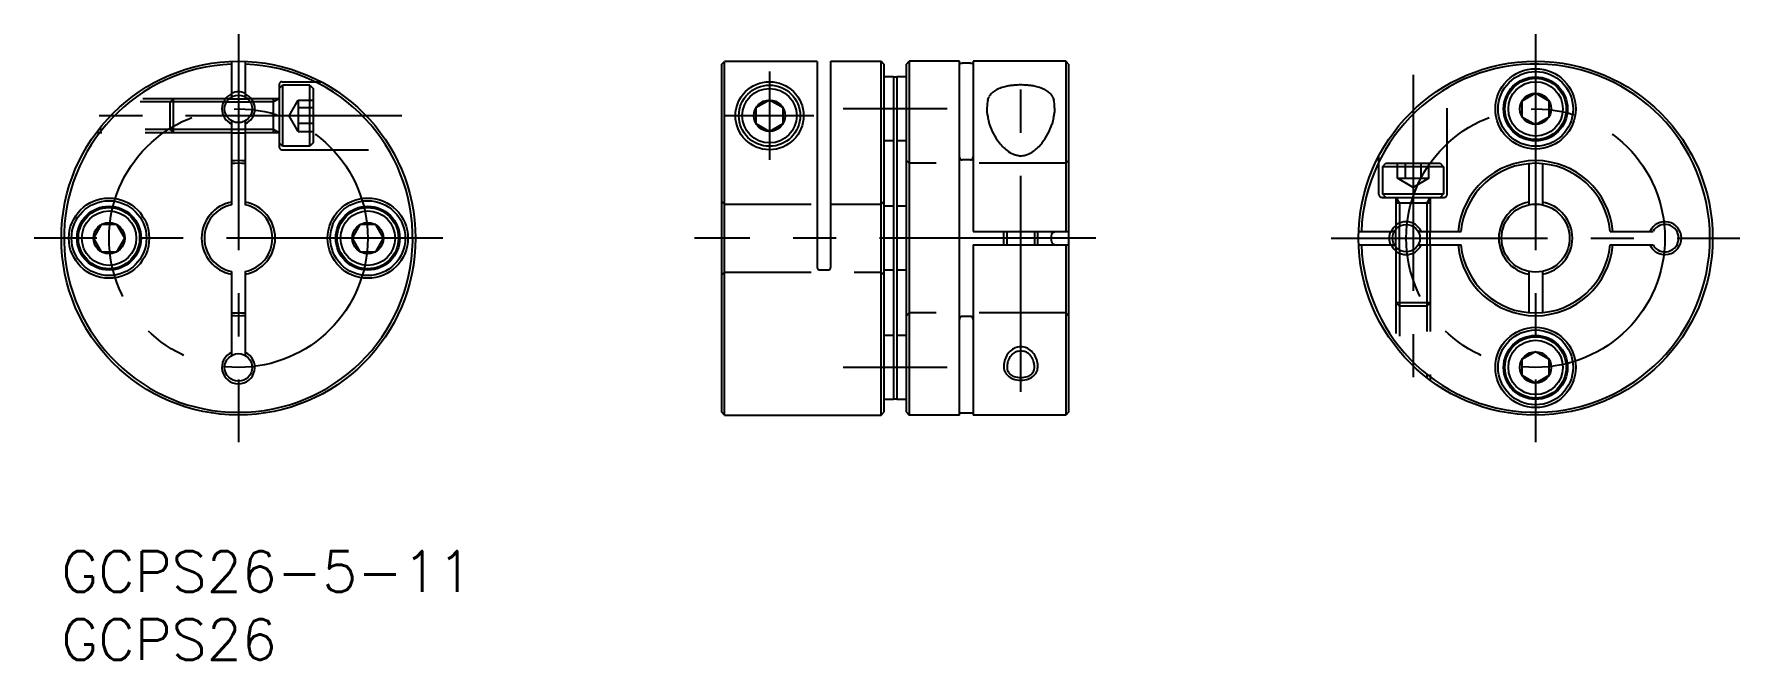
# Model space of a CAD drawing. Extents: x -2 to 123, y -8 to 38.
import ezdxf

# ---------------------------------------------------------------- set-up
doc = ezdxf.new("R2010")
doc.units = 0
doc.header["$LTSCALE"] = 0.5
doc.linetypes.add('CENTER', pattern=[50.8, 31.75, -6.35, 6.35, -6.35])
doc.linetypes.add('DASHED', pattern=[19.05, 12.7, -6.35])
for name, color, linetype in [('MSM_CENTER', 1, 'CENTER'), ('MSM_CONTINUOUS', 7, 'CONTINUOUS'), ('MSM_DASHED', 4, 'DASHED'), ('MSM_NARROW', 5, 'CONTINUOUS'), ('MSM_PART_NUMBER', 7, 'CONTINUOUS')]:
    doc.layers.add(name, color=color, linetype=linetype)
doc.styles.get("Standard").update_dxf_attribs({"font": 'txt.shx', "height": 3, "bigfont": 'bigfont.shx'})

# ---------------------------------------------------------------- blocks, each defined once
blk = doc.blocks.new('*U18')
at = {"layer": 'MSM_PART_NUMBER'}
blk.add_text('GCPS26-5-11', height=3, dxfattribs=at).set_placement((0, -3))
blk = doc.blocks.new('*U19')
at = {"layer": 'MSM_PART_NUMBER'}
blk.add_text('GCPS26', height=3, dxfattribs=at).set_placement((0, -8))

msp = doc.modelspace()

# ---------------------------------------------------------------- linework, layer by layer
at = {"layer": 'MSM_CENTER'}
for p, q in [((13, 38), (13, 8)), ((108.25, 38), (108.25, 8)), ((52, 35.25), (52, 28.75)), ((70.45, 11.7), (70.45, 35.26)), ((99.25, 35), (99.25, 11)), ((25, 32), (1, 32)), ((55.25, 32), (48.75, 32)), ((65.05, 32.5), (57.4, 32.5)), ((28, 23), (-2, 23)), ((75.95, 23), (46.5, 23)), ((93.25, 23), (123.25, 23)), ((65.05, 13.5), (57.4, 13.5))]:
    msp.add_line(p, q, dxfattribs=at)
for centre in [(13, 23), (108.25, 23)]:
    msp.add_circle(centre, 9.5, dxfattribs=at)
at = {"layer": 'MSM_CONTINUOUS'}
for p, q in [((12.5, 35.99), (12.5, 33.37)), ((13.5, 35.99), (13.5, 33.37)), ((48.5, 35.79), (48.7, 35.99)), ((48.5, 10.2), (48.5, 35.79)), ((48.7, 10), (48.7, 35.99)), ((55.5, 35.99), (48.7, 35.99)), ((55.5, 35.99), (55.5, 20.88)), ((56.5, 36), (60.2, 36)), ((56.5, 20.88), (56.5, 36)), ((60.2, 36), (60.4, 35.8)), ((60.2, 10), (60.2, 36)), ((60.4, 35.8), (60.4, 10.2)), ((62.05, 35.8), (62.25, 36)), ((62.05, 10.2), (62.05, 35.8)), ((65.95, 36), (62.25, 36)), ((62.25, 36), (62.25, 10)), ((65.95, 10), (65.95, 36)), ((66.75, 35.86), (66.15, 35.86)), ((73.75, 36), (66.95, 36)), ((66.95, 36), (66.95, 23.5)), ((73.95, 35.8), (73.75, 36)), ((73.75, 36), (73.75, 23.5)), ((73.95, 35.8), (73.95, 10.2)), ((61.1, 34.85), (60.4, 34.85)), ((61.1, 34.85), (61.1, 11.15)), ((61.35, 34.84), (61.1, 34.84)), ((62.05, 34.85), (61.35, 34.85)), ((61.35, 34.85), (61.35, 11.15)), ((12.33, 33.25), (13.67, 33.25)), ((52, 33.15), (51, 32.58)), ((51, 32.58), (51, 31.42)), ((53, 32.58), (52, 33.15)), ((53, 31.42), (53, 32.58)), ((108.25, 33.65), (107.25, 33.08)), ((107.25, 33.08), (107.25, 31.92)), ((109.25, 33.08), (108.25, 33.65)), ((109.25, 31.92), (109.25, 33.08)), ((12.5, 31.63), (12.5, 25.45)), ((13.5, 31.63), (13.5, 25.45)), ((51, 31.42), (52, 30.85)), ((52, 30.85), (53, 31.42)), ((107.25, 31.92), (108.25, 31.35)), ((108.25, 31.35), (109.25, 31.92)), ((12.5, 30.75), (13.5, 30.75)), ((61.1, 30.15), (60.4, 30.15)), ((62.05, 30.15), (61.35, 30.15)), ((66.75, 28.76), (66.15, 28.76)), ((107.75, 28.48), (107.75, 25.45)), ((108.75, 28.48), (108.75, 25.45)), ((61.1, 25.35), (60.4, 25.35)), ((62.05, 25.35), (61.35, 25.35)), ((2.92, 24), (2.35, 23)), ((4.08, 24), (2.92, 24)), ((4.65, 23), (4.08, 24)), ((21.92, 24), (21.35, 23)), ((23.08, 24), (21.92, 24)), ((23.65, 23), (23.08, 24)), ((2.35, 23), (2.92, 22)), ((4.08, 22), (4.65, 23)), ((21.35, 23), (21.92, 22)), ((23.08, 22), (23.65, 23)), ((66.95, 23.5), (73.95, 23.5)), ((69.2, 22.5), (69.2, 23.5)), ((71.7, 22.5), (71.7, 23.5)), ((72.72, 23.32), (72.73, 23.34)), ((72.72, 23.3), (72.72, 23.32)), ((72.72, 22.7), (72.72, 22.69)), ((72.72, 22.69), (72.73, 22.67)), ((72.73, 23.34), (72.75, 23.36)), ((72.73, 22.67), (72.74, 22.66)), ((72.74, 22.66), (72.74, 22.65)), ((72.74, 22.65), (72.75, 22.64)), ((72.75, 23.36), (72.76, 23.37)), ((72.75, 22.64), (72.76, 22.63)), ((72.76, 23.37), (72.77, 23.38)), ((72.76, 22.63), (72.77, 22.62)), ((72.77, 23.38), (72.79, 23.39)), ((72.77, 22.62), (72.78, 22.61)), ((72.78, 22.61), (72.79, 22.6)), ((72.79, 23.39), (72.8, 23.4)), ((72.79, 22.6), (72.8, 22.59)), ((72.8, 23.4), (72.82, 23.42)), ((72.8, 22.59), (72.82, 22.58)), ((72.82, 23.42), (72.84, 23.43)), ((72.82, 22.58), (72.83, 22.58)), ((72.83, 22.58), (72.84, 22.57)), ((72.84, 23.43), (72.85, 23.44)), ((72.84, 22.57), (72.85, 22.56)), ((72.85, 23.44), (72.87, 23.45)), ((72.85, 22.56), (72.87, 22.56)), ((72.87, 23.45), (72.89, 23.45)), ((72.87, 22.56), (72.88, 22.55)), ((72.88, 22.55), (72.89, 22.54)), ((72.89, 23.45), (72.91, 23.46)), ((72.91, 23.46), (72.93, 23.47)), ((72.93, 23.47), (72.95, 23.47)), ((72.95, 23.47), (72.97, 23.48)), ((72.97, 23.48), (72.98, 23.49)), ((72.98, 23.49), (73, 23.49)), ((73, 23.49), (73.02, 23.49)), ((73.02, 23.49), (73.04, 23.5)), ((73.04, 23.5), (73.06, 23.5)), ((73.06, 23.5), (73.08, 23.5)), ((73.08, 23.5), (73.1, 23.5)), ((95.26, 23.5), (97.88, 23.5)), ((98, 22.34), (98, 23.66)), ((99.63, 23.5), (102.78, 23.5)), ((100.5, 22.5), (100.5, 23.5)), ((113.73, 23.5), (116.88, 23.5)), ((2.92, 22), (4.08, 22)), ((21.92, 22), (23.08, 22)), ((66.95, 22.5), (73.95, 22.5)), ((66.95, 22.5), (66.95, 10)), ((72.89, 22.54), (72.9, 22.54)), ((72.9, 22.54), (72.92, 22.53)), ((72.92, 22.53), (72.93, 22.53)), ((72.93, 22.53), (72.95, 22.53)), ((72.95, 22.53), (72.96, 22.52)), ((72.96, 22.52), (72.97, 22.52)), ((73.75, 22.5), (73.75, 10)), ((95.26, 22.5), (97.88, 22.5)), ((99.63, 22.5), (102.78, 22.5)), ((113.73, 22.5), (116.88, 22.5)), ((12.5, 20.55), (12.5, 14.37)), ((13.5, 20.55), (13.5, 14.37)), ((55.7, 20.66), (56.3, 20.66)), ((61.1, 20.65), (60.4, 20.65)), ((62.05, 20.65), (61.35, 20.65)), ((107.75, 20.55), (107.75, 17.52)), ((108.75, 20.55), (108.75, 17.52)), ((66.75, 17.24), (66.15, 17.24)), ((61.1, 15.85), (60.4, 15.85)), ((62.05, 15.85), (61.35, 15.85)), ((108.25, 14.65), (107.25, 14.08)), ((107.25, 14.08), (107.25, 12.92)), ((109.25, 14.08), (108.25, 14.65)), ((109.25, 12.92), (109.25, 14.08)), ((107.25, 12.92), (108.25, 12.35)), ((108.25, 12.35), (109.25, 12.92)), ((48.7, 10), (48.5, 10.2)), ((60.2, 10), (60.4, 10.2)), ((61.1, 11.15), (60.4, 11.15)), ((61.35, 11.16), (61.1, 11.16)), ((62.05, 11.15), (61.35, 11.15)), ((62.05, 10.2), (62.25, 10)), ((66.75, 10.14), (66.15, 10.14)), ((73.95, 10.2), (73.75, 10)), ((48.7, 10), (60.2, 10)), ((65.95, 10), (62.25, 10)), ((73.75, 10), (66.95, 10))]:
    msp.add_line(p, q, dxfattribs=at)
for centre, radius in [((13, 23), 13), ((108.25, 23), 13), ((108.25, 32.5), 2.95), ((108.25, 32.5), 2.75), ((52, 32), 2.5), ((52, 32), 2.25), ((52, 32), 2), ((108.25, 32.5), 2.35), ((108.25, 32.5), 2.25), ((108.25, 32.5), 2), ((13, 32.5), 1.01), ((52, 32), 1.15), ((108.25, 32.5), 1.15), ((3.5, 23), 2.95), ((3.5, 23), 2.75), ((3.5, 23), 2.35), ((3.5, 23), 2.25), ((22.5, 23), 2.95), ((22.5, 23), 2.75), ((22.5, 23), 2.35), ((22.5, 23), 2.25), ((108.25, 23), 2.5), ((3.5, 23), 2), ((3.5, 23), 1.15), ((22.5, 23), 2), ((22.5, 23), 1.15), ((98.75, 23), 1.01), ((108.25, 13.5), 2.95), ((108.25, 13.5), 2.75), ((108.25, 13.5), 2.35), ((108.25, 13.5), 2.25), ((108.25, 13.5), 2), ((13, 13.5), 1.01), ((108.25, 13.5), 1.15)]:
    msp.add_circle(centre, radius, dxfattribs=at)
for centre, radius, start, end in [((13, 23), 12.8, 92.2387, 87.7613), ((65.96, 35.89), 0.00641, 181.8551, 218.0443), ((65.96, 35.9), 0.0166, 217.5547, 236.3658), ((65.99, 35.94), 0.0612, 237.2182, 251.1803), ((66.05, 36.12), 0.253, 251.4256, 259.8789), ((66.12, 36.51), 0.647, 259.8766, 265.6536), ((66.15, 36.88), 1.02, 265.5125, 270.0403), ((66.75, 36.88), 1.02, 269.9597, 274.4875), ((66.78, 36.51), 0.647, 274.3464, 280.1234), ((66.85, 36.12), 0.253, 280.1211, 288.5744), ((66.91, 35.94), 0.0612, 288.8197, 302.7818), ((66.94, 35.9), 0.0166, 303.6342, 322.4453), ((66.94, 35.89), 0.00641, 321.9557, 358.1449), ((108.25, 23), 12.8, 182.2387, 177.7613), ((69.27, 32.68), 1.36, 122.7207, 135.9653), ((69.61, 32.16), 1.98, 112.2284, 122.8673), ((69.97, 31.26), 2.95, 103.6265, 112.1326), ((70.24, 30.19), 4.06, 98.4974, 103.7001), ((70.32, 29.8), 4.45, 94.629, 98.8417), ((70.36, 29.86), 4.4, 91.18, 95.2248), ((70.44, 29.81), 4.45, 89.81, 92.1187), ((70.46, 29.81), 4.45, 87.8813, 90.19), ((70.54, 29.86), 4.4, 84.7752, 88.82), ((70.58, 29.8), 4.45, 81.1583, 85.371), ((70.66, 30.19), 4.06, 76.2999, 81.5026), ((70.93, 31.26), 2.95, 67.8674, 76.3735), ((71.29, 32.16), 1.98, 57.1327, 67.7716), ((71.63, 32.68), 1.36, 44.0347, 57.2793), ((13, 32.5), 1.21, 114.4829, 245.5171), ((13, 32.5), 1.21, 294.4829, 65.5171), ((72.73, 32.41), 4.77, 171.0407, 177.9243), ((70.46, 32.43), 2.51, 176.4927, 180.2087), ((69.23, 32.77), 1.28, 150.6782, 162.6124), ((69.08, 32.84), 1.12, 135.1446, 149.9052), ((71.82, 32.84), 1.12, 30.0948, 44.8554), ((71.67, 32.77), 1.28, 17.3876, 29.3218), ((68.17, 32.41), 4.77, 2.0757, 8.9593), ((70.2, 32.42), 2.75, 359.9572, 3.3415), ((69.99, 32.48), 2.04, 181.6256, 189.1437), ((70.24, 32.5), 2.29, 188.761, 195.8421), ((76.11, 33.3), 8.2, 189.9875, 193.409), ((73.12, 33.18), 5.3, 199.6158, 216.8153), ((67.76, 33.21), 5.32, 322.9597, 340.1198), ((64.79, 33.3), 8.2, 346.591, 350.0125), ((70.66, 32.5), 2.29, 344.1579, 351.239), ((70.91, 32.48), 2.04, 350.8563, 358.3744), ((66.18, 28.97), 0.23, 179.9727, 184.0993), ((66.18, 28.97), 0.229, 183.9368, 209.4053), ((66.16, 28.96), 0.209, 209.1599, 237.3862), ((66.74, 28.96), 0.209, 302.6138, 330.8401), ((66.72, 28.97), 0.229, 330.5947, 356.0632), ((66.72, 28.97), 0.23, 355.9007, 0.0273), ((71.54, 32.14), 3.41, 218.8639, 234.1129), ((70.65, 30.95), 1.93, 234.6839, 249.4887), ((70.43, 30.35), 1.28, 249.4117, 263.3719), ((70.45, 30.3), 1.24, 262.1774, 270.1781), ((70.45, 30.3), 1.24, 269.8219, 277.8226), ((70.44, 30.41), 1.35, 277.4818, 290.4166), ((70.24, 30.95), 1.93, 290.5113, 305.3161), ((69.36, 32.14), 3.41, 305.8871, 321.1361), ((13, 23), 5.7, 84.9676, 95.0324), ((13, 23), 5.5, 84.7841, 95.2159), ((66.15, 28.95), 0.19, 237.5535, 269.6993), ((66.75, 28.95), 0.19, 270.3007, 302.4465), ((108.25, 23), 5.7, 5.0324, 174.9676), ((108.25, 23), 5.5, 5.2159, 174.7841), ((13, 23), 2.7, 100.6719, 259.3281), ((13, 23), 2.5, 101.537, 258.463), ((13, 23), 2.7, 280.6719, 79.3281), ((13, 23), 2.5, 281.537, 78.463), ((108.25, 23), 2.7, 100.6719, 259.3281), ((108.25, 23), 2.7, 280.6719, 79.3281), ((98.75, 23), 1.21, 24.4829, 155.5171), ((117.75, 23), 1.21, 204.4829, 155.5171), ((117.75, 23), 1.01, 209.7866, 150.2134), ((73.62, 23), 0.956, 161.7186, 198.2814), ((73.11, 23.03), 0.535, 255.2685, 269.0728), ((98.75, 23), 1.21, 204.4829, 335.5171), ((108.25, 23), 5.7, 185.0324, 354.9676), ((108.25, 23), 5.5, 185.2159, 354.7841), ((55.73, 20.88), 0.233, 179.9967, 184.0753), ((55.73, 20.88), 0.229, 183.9368, 209.4053), ((55.71, 20.87), 0.209, 209.1599, 237.3862), ((55.7, 20.85), 0.19, 237.5535, 269.6993), ((56.3, 20.85), 0.19, 270.3007, 302.4465), ((56.29, 20.87), 0.209, 302.6138, 330.8401), ((56.27, 20.88), 0.229, 330.5947, 356.0632), ((56.27, 20.88), 0.231, 355.9109, 0.0171), ((13, 23), 5.5, 264.7841, 275.2159), ((13, 23), 5.7, 264.9676, 275.0324), ((66.18, 17.03), 0.229, 150.5947, 176.0632), ((66.18, 17.03), 0.23, 175.9007, 180.0273), ((66.16, 17.04), 0.209, 122.6138, 150.8401), ((66.15, 17.05), 0.19, 90.3007, 122.4465), ((66.75, 17.05), 0.19, 57.5535, 89.6993), ((66.74, 17.04), 0.209, 29.1599, 57.3862), ((66.72, 17.03), 0.229, 3.9368, 29.4053), ((66.72, 17.03), 0.23, 359.9727, 4.0993), ((13, 13.5), 1.21, 114.4829, 65.5171), ((70.27, 13.61), 0.822, 158.304, 176.5595), ((70.88, 13.47), 1.45, 146.0801, 162.0202), ((70.73, 13.52), 1.3, 125.4809, 144.3686), ((70.46, 13.72), 0.986, 102.2197, 119.5351), ((70.45, 13.79), 0.909, 90.051, 102.3732), ((70.45, 13.79), 0.909, 77.6268, 89.949), ((70.44, 13.72), 0.986, 60.4649, 77.7803), ((70.17, 13.52), 1.3, 35.6314, 54.5191), ((70.02, 13.47), 1.45, 17.9798, 33.9199), ((70.63, 13.61), 0.822, 3.4405, 21.696), ((70.92, 13.6), 1.48, 177.7111, 193.1831), ((70.09, 13.49), 0.646, 200.7057, 227.001), ((70.27, 13.7), 0.925, 227.7692, 249.9576), ((70.44, 14.17), 1.42, 249.9021, 270.4246), ((70.46, 14.17), 1.42, 269.5754, 290.0979), ((70.63, 13.7), 0.925, 290.0424, 312.2308), ((70.81, 13.49), 0.646, 312.999, 339.2943), ((69.98, 13.6), 1.48, 346.8169, 2.2889), ((65.96, 10.1), 0.0166, 123.6342, 142.4453), ((65.96, 10.11), 0.00641, 141.9557, 178.1449), ((65.99, 10.06), 0.0612, 108.8197, 122.7818), ((66.05, 9.88), 0.253, 100.1211, 108.5744), ((66.12, 9.49), 0.647, 94.3464, 100.1234), ((66.15, 9.12), 1.02, 89.9597, 94.4875), ((66.75, 9.12), 1.02, 85.5125, 90.0403), ((66.78, 9.49), 0.647, 79.8766, 85.6536), ((66.85, 9.88), 0.253, 71.4256, 79.8789), ((66.91, 10.06), 0.0612, 57.2182, 71.1803), ((66.94, 10.1), 0.0166, 37.5547, 56.3658), ((66.94, 10.11), 0.00641, 1.8551, 38.0443)]:
    msp.add_arc(centre, radius, start, end, dxfattribs=at)
at = {"layer": 'MSM_DASHED'}
for p, q in [((16, 34.3), (16, 29.7)), ((16, 34), (16.25, 34.25)), ((16.2, 34.5), (19.06, 34.5)), ((18.25, 34.25), (16.25, 34.25)), ((16.25, 34.25), (16.25, 29.75)), ((18.25, 34.25), (18.5, 34)), ((18.25, 29.75), (18.25, 34.25)), ((18.5, 34), (18.5, 30)), ((101.75, 26.2), (101.75, 34.26)), ((12.13, 33.01), (4.7, 33.01)), ((12.33, 33.25), (5, 33.25)), ((8, 33.01), (8.24, 33.25)), ((8, 30.99), (8, 33.01)), ((8.24, 30.75), (8.24, 33.25)), ((16, 33.25), (13.67, 33.25)), ((15.58, 33.01), (13.87, 33.01)), ((16, 33.25), (15.58, 33.01)), ((15.58, 30.75), (15.58, 33.25)), ((16.73, 32), (17.4, 33.15)), ((17.4, 33.15), (17.4, 30.85)), ((17.4, 33.15), (18.5, 33.15)), ((18.5, 32.58), (17.4, 32.58)), ((17.4, 30.85), (16.73, 32)), ((18.5, 31.42), (17.4, 31.42)), ((12.5, 30.75), (2.56, 30.75)), ((12.5, 30.99), (2.75, 30.99)), ((8, 30.99), (8.24, 30.75)), ((15.58, 30.99), (13.5, 30.99)), ((16, 30.75), (13.5, 30.75)), ((16, 30.75), (15.58, 30.99)), ((17.4, 30.85), (18.5, 30.85)), ((16.25, 29.75), (16, 30)), ((16.2, 29.5), (24.26, 29.5)), ((18.25, 29.75), (16.25, 29.75)), ((18.5, 30), (18.25, 29.75)), ((96.75, 26.2), (96.75, 29.06)), ((62.25, 28.5), (62.05, 28.7)), ((62.25, 28.5), (62.05, 28.7)), ((62.05, 28.7), (62.25, 28.5)), ((73.75, 28.5), (62.25, 28.5)), ((73.75, 28.5), (73.95, 28.7)), ((73.75, 28.5), (73.95, 28.7)), ((73.95, 28.7), (73.75, 28.5)), ((97, 28.25), (97.25, 28.5)), ((97, 28.25), (97, 26.25)), ((101.5, 28.25), (97, 28.25)), ((97.25, 28.5), (101.25, 28.5)), ((98.1, 27.4), (98.1, 28.5)), ((98.68, 28.5), (98.68, 27.4)), ((99.83, 28.5), (99.83, 27.4)), ((100.41, 27.4), (100.41, 28.5)), ((101.25, 28.5), (101.5, 28.25)), ((101.5, 28.25), (101.5, 26.25)), ((98.1, 27.4), (100.41, 27.4)), ((99.25, 26.73), (98.1, 27.4)), ((100.41, 27.4), (99.25, 26.73)), ((48.7, 25.5), (48.5, 25.7)), ((48.7, 25.5), (48.5, 25.7)), ((48.5, 25.7), (48.7, 25.5)), ((48.7, 25.5), (55.5, 25.5)), ((48.7, 25.5), (55.5, 25.5)), ((56.5, 25.5), (60.2, 25.5)), ((56.5, 25.5), (60.2, 25.5)), ((60.4, 25.7), (60.2, 25.5)), ((96.95, 26), (101.55, 26)), ((97.25, 26), (97, 26.25)), ((97, 26.25), (101.5, 26.25)), ((98, 26), (98.25, 25.58)), ((98, 26), (98, 23.66)), ((100.5, 25.58), (98, 25.58)), ((98.25, 25.58), (98.25, 23.86)), ((100.5, 26), (100.26, 25.58)), ((100.26, 25.58), (100.26, 23.5)), ((100.5, 26), (100.5, 23.5)), ((101.5, 26.25), (101.25, 26)), ((98, 22.34), (98, 15)), ((98.25, 22.14), (98.25, 14.7)), ((100.26, 22.5), (100.26, 12.75)), ((100.5, 22.5), (100.5, 12.56)), ((48.5, 20.3), (48.7, 20.5)), ((48.7, 20.5), (60.2, 20.5)), ((48.7, 20.5), (60.2, 20.5)), ((60.4, 20.3), (60.2, 20.5)), ((98.25, 18), (98, 18.24)), ((100.5, 18.24), (98, 18.24)), ((100.26, 18), (98.25, 18)), ((100.26, 18), (100.5, 18.24)), ((62.25, 17.5), (62.05, 17.3)), ((62.25, 17.5), (62.05, 17.3)), ((62.05, 17.3), (62.25, 17.5)), ((73.75, 17.5), (62.25, 17.5)), ((73.75, 17.5), (73.95, 17.3)), ((73.75, 17.5), (73.95, 17.3)), ((73.95, 17.3), (73.75, 17.5))]:
    msp.add_line(p, q, dxfattribs=at)
for centre, start, end in [((16.2, 34.3), 90, 180), ((16.2, 29.7), 180, 270), ((96.95, 26.2), 180, 270), ((101.55, 26.2), 270, 0)]:
    msp.add_arc(centre, 0.2, start, end, dxfattribs=at)
at = {"layer": 'MSM_NARROW'}
for p, q in [((12.13, 33.01), (13.87, 33.01)), ((13.5, 30.99), (12.5, 30.99)), ((98.25, 22.14), (98.25, 23.86)), ((69.44, 22.5), (69.44, 23.5)), ((71.46, 23.5), (71.46, 22.5)), ((100.26, 23.5), (100.26, 22.5))]:
    msp.add_line(p, q, dxfattribs=at)
for centre, radius, start, end in [((13, 32.5), 1.25, 66.4218, 113.5782), ((98.75, 23), 1.25, 156.4218, 203.5782), ((71.83, 13.4), 2.64, 165.4009, 175.838), ((70.92, 13.52), 1.73, 145.6474, 161.7524), ((70.69, 13.6), 1.49, 123.5334, 142.9381), ((70.46, 13.78), 1.23, 102.2301, 119.5437), ((70.45, 13.86), 1.15, 90.003, 102.3151), ((70.45, 13.86), 1.15, 77.6855, 89.9976), ((70.44, 13.78), 1.23, 60.4563, 77.7699), ((70.21, 13.6), 1.49, 37.0619, 56.4666), ((69.98, 13.52), 1.73, 18.2476, 34.3526), ((69.07, 13.4), 2.64, 4.162, 14.5991), ((70.41, 13.6), 1.21, 180.4851, 197.6795), ((70.09, 13.55), 0.886, 200.5935, 227.1072), ((70.27, 13.76), 1.16, 227.6877, 249.9536), ((70.44, 14.22), 1.66, 249.919, 270.3787), ((70.46, 14.22), 1.66, 269.6185, 290.0782), ((70.63, 13.76), 1.16, 290.0424, 312.3083), ((70.81, 13.55), 0.886, 312.8928, 339.4065), ((70.49, 13.6), 1.21, 342.3205, 359.5149)]:
    msp.add_arc(centre, radius, start, end, dxfattribs=at)

# ---------------------------------------------------------------- block references
at = {"layer": 'MSM_CONTINUOUS'}
for name in ['*U18', '*U19']:
    msp.add_blockref(name, (0, 0), dxfattribs=at)

doc.saveas('drawing.dxf')
